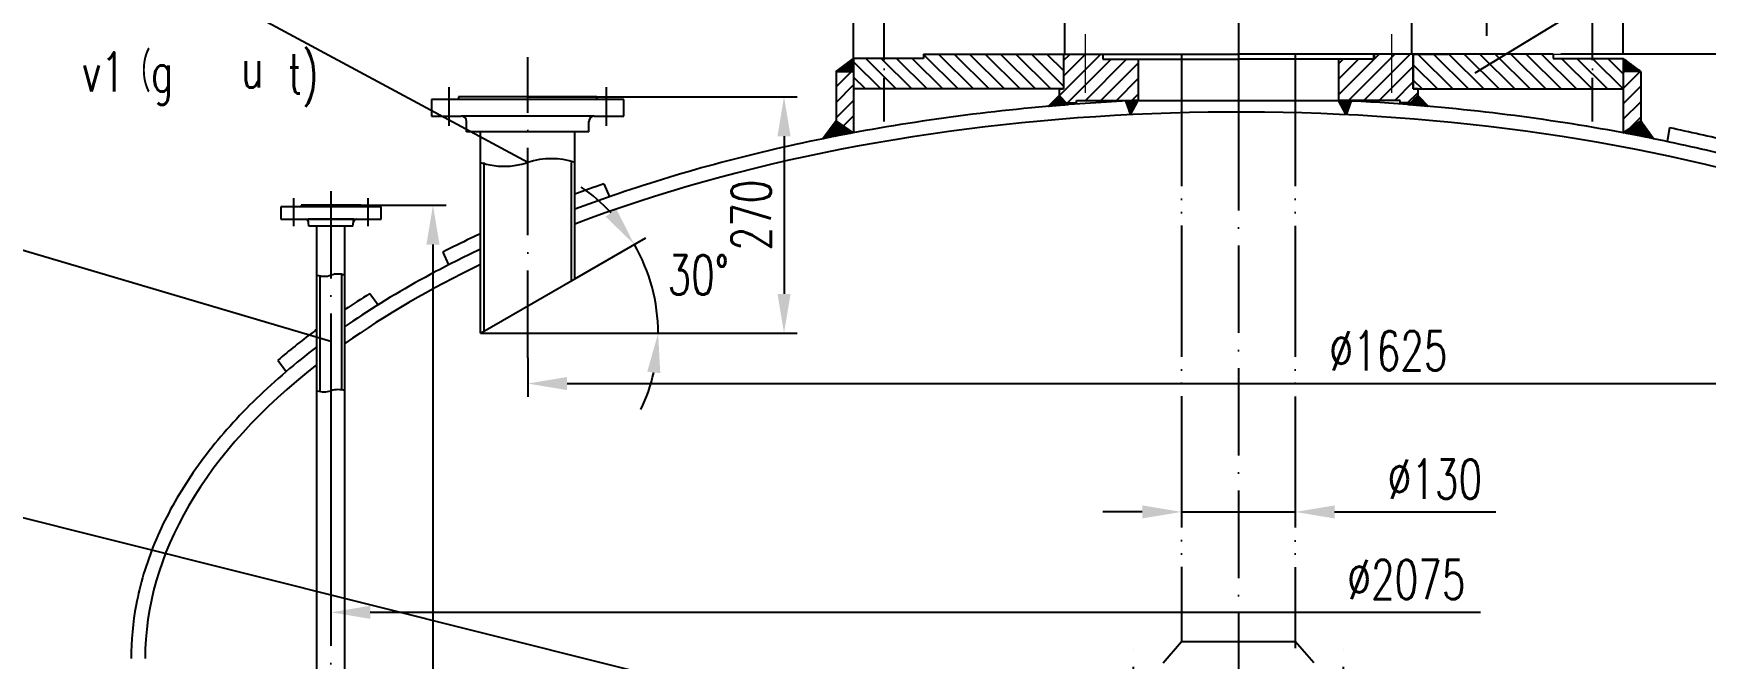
# Model space of a CAD drawing. Header units: millimetres. Extents: x 77471 to 131840, y -11230 to 75240.
# Drawn here: x 79590 to 81502, y 2218 to 2933 of the extents above; entities that cross this region are included whole.
import ezdxf
from ezdxf.enums import TextEntityAlignment as Align

# ---------------------------------------------------------------- set-up
doc = ezdxf.new("R2010")
doc.units = ezdxf.units.MM
doc.header["$LTSCALE"] = 10
doc.header["$MEASUREMENT"] = 0
doc.linetypes.add('DASHDOT-S', pattern=[14, 10, -2, 0, -2])
doc.linetypes.add('DIVIDE-M', pattern=[39, 30, -3, 0, -3, 0, -3])
doc.layers.add('21', color=7, linetype='Continuous', lineweight=15)
for name, color, linetype in [('3', 3, 'Continuous'), ('cdr_dim', 7, 'Continuous'), ('cdr_dwg1', 4, 'Continuous'), ('cdr_dwg3', 1, 'DASHDOT-S'), ('cdr_text', 7, 'Continuous')]:
    doc.layers.add(name, color=color, linetype=linetype)
doc.styles.add('HZ', font='ROMANS.shx', dxfattribs={"width": 0.7, "height": 45, "bigfont": 'HZ.shx'})
doc.styles.get("Standard").update_dxf_attribs({"font": 'ROMANS.shx', "width": 0.7, "height": 30, "bigfont": 'HZ.shx'})
doc.dimstyles.new('ISO-25', dxfattribs={"dimtxt": 2.5, "dimasz": 2.5, "dimexe": 1.25, "dimexo": 0.625, "dimtad": 1, "dimtxsty": 'Standard', "dimcen": 2.5, "dimadec": 0, "dimazin": 0, "dimtfac": 1, "dimtmove": 0, "dimatfit": 3, "dimfxl": 0, "dimarcsym": 0})
pattern_1 = [(45, (82701.48693, -1934.58716), (-0.0883883476, 0.0883883476), []), (135, (82701.48693, -1934.58716), (-0.0883883476, -0.0883883476), [])]
pattern_2 = [(135, (79233.49806, -1934.58716), (0.0883883476, 0.0883883476), []), (45, (79233.49806, -1934.58716), (0.0883883476, -0.0883883476), [])]
pattern_3 = [(45, (82701.487, -1934.587), (-8.838835, 8.838835), [])]

# ---------------------------------------------------------------- blocks, each defined once
blk = doc.blocks.new('*D1007')
at = {"layer": 'cdr_dim', "color": 0, "linetype": 'Continuous', "lineweight": -2}
for p, q in [((79930, 2736.6), (80061.6, 2736.6)), ((80046.6, 2691.6), (80046.6, 371.8)), ((79930, 326.8), (80061.6, 326.8))]:
    blk.add_line(p, q, dxfattribs=at)
at = {"layer": 'cdr_dim', "color": 0, "linetype": 'Continuous'}
for points in [[(80039.1, 2691.6), (80054.1, 2691.6), (80046.6, 2736.6)], [(80039.1, 371.8), (80054.1, 371.8), (80046.6, 326.8)]]:
    blk.add_solid(points, dxfattribs=at)
at = {"layer": 'Defpoints', "color": 0, "linetype": 'Continuous'}
for p in [(79930, 2736.6), (79930, 326.8), (80046.6, 326.8)]:
    blk.add_point(p, dxfattribs=at)
at = {"layer": 'cdr_dim', "color": 0, "linetype": 'Continuous', "insert": (80009.1, 1490.4), "char_height": 45, "attachment_point": 5, "rotation": 90, "style": 'HZ'}
blk.add_mtext('2410', dxfattribs=at)
blk = doc.blocks.new('*D1015')
at = {"layer": 'cdr_dim', "color": 0, "linetype": 'Continuous', "lineweight": -2}
for p, q in [((79930, 2524.4), (79930, 2256)), ((79975, 2271), (81244.3, 2271))]:
    blk.add_line(p, q, dxfattribs=at)
at = {"layer": 'cdr_dim', "color": 0, "linetype": 'Continuous'}
blk.add_solid([(79975, 2278.5), (79975, 2263.5), (79930, 2271)], dxfattribs=at)
at = {"layer": 'Defpoints', "color": 0, "linetype": 'Continuous'}
for p in [(79930, 2524.4), (81475.4, 2383.8), (81475.4, 2271)]:
    blk.add_point(p, dxfattribs=at)
at = {"layer": 'cdr_dim', "color": 0, "linetype": 'Continuous', "insert": (81159.6, 2308.5), "char_height": 45, "attachment_point": 5, "style": 'HZ'}
blk.add_mtext('%%c2075', dxfattribs=at)
blk = doc.blocks.new('*D1016')
at = {"layer": 'cdr_dim', "color": 0, "linetype": 'Continuous', "lineweight": -2}
for p, q in [((81780, 2597.5), (81780, 2517.6)), ((80155, 2562), (80155, 2517.6)), ((80200, 2532.6), (81735, 2532.6))]:
    blk.add_line(p, q, dxfattribs=at)
at = {"layer": 'cdr_dim', "color": 0, "linetype": 'Continuous'}
for points in [[(80200, 2540.1), (80200, 2525.1), (80155, 2532.6)], [(81735, 2540.1), (81735, 2525.1), (81780, 2532.6)]]:
    blk.add_solid(points, dxfattribs=at)
at = {"layer": 'Defpoints', "color": 0, "linetype": 'Continuous'}
for p in [(81780, 2597.5), (80155, 2562), (81780, 2532.6)]:
    blk.add_point(p, dxfattribs=at)
at = {"layer": 'cdr_dim', "color": 0, "linetype": 'Continuous', "insert": (81139.1, 2570.1), "char_height": 45, "attachment_point": 5, "style": 'HZ'}
blk.add_mtext('%%c1625', dxfattribs=at)
blk = doc.blocks.new('*D1017')
at = {"layer": 'cdr_dim', "color": 0, "linetype": 'Continuous', "lineweight": -2}
for p, q in [((80155, 2860.5), (80463, 2860.5)), ((80448, 2815.5), (80448, 2635.1)), ((80152.1, 2590.1), (80463, 2590.1))]:
    blk.add_line(p, q, dxfattribs=at)
at = {"layer": 'cdr_dim', "color": 0, "linetype": 'Continuous'}
for points in [[(80440.5, 2815.5), (80455.5, 2815.5), (80448, 2860.5)], [(80440.5, 2635.1), (80455.5, 2635.1), (80448, 2590.1)]]:
    blk.add_solid(points, dxfattribs=at)
at = {"layer": 'Defpoints', "color": 0, "linetype": 'Continuous'}
for p in [(80155, 2860.5), (80152.1, 2590.1), (80448, 2590.1)]:
    blk.add_point(p, dxfattribs=at)
at = {"layer": 'cdr_dim', "color": 0, "linetype": 'Continuous', "insert": (80410.5, 2725.3), "char_height": 45, "attachment_point": 5, "rotation": 90, "style": 'HZ'}
blk.add_mtext('270', dxfattribs=at)
blk = doc.blocks.new('*D1018')
at = {"layer": 'cdr_dim', "color": 0, "linetype": 'Continuous', "lineweight": -2}
for p, q in [((80209, 2652.4), (80289.9, 2699.1)), ((80203.2, 2590.1), (80319.1, 2590.1))]:
    blk.add_line(p, q, dxfattribs=at)
for start, end in [(42.7221, 55.4442), (360, 30), (334.5558, 347.2779)]:
    blk.add_arc((80101, 2590.1), 203.1, start, end, dxfattribs=at)
at = {"layer": 'cdr_dim', "color": 0, "linetype": 'Continuous'}
for points in [[(80256.2, 2732.3), (80244.1, 2723.4), (80276.9, 2691.6)], [(80291.6, 2546.2), (80306.5, 2544.5), (80304.1, 2590.1)]]:
    blk.add_solid(points, dxfattribs=at)
at = {"layer": 'Defpoints', "color": 0, "linetype": 'Continuous'}
for p in [(80209, 2652.4), (80301, 2625.3), (80101, 2590.1), (80101, 2590.1), (80203.2, 2590.1)]:
    blk.add_point(p, dxfattribs=at)
at = {"layer": 'cdr_dim', "color": 0, "linetype": 'Continuous', "insert": (80349.9, 2656.8), "char_height": 45, "attachment_point": 5, "style": 'HZ'}
blk.add_mtext('30°', dxfattribs=at)
blk = doc.blocks.new('*D1021')
at = {"layer": 'cdr_dim', "color": 0, "linetype": 'Continuous', "lineweight": -2}
for p, q in [((81308, 4259.4), (82653.3, 4259.4)), ((82638.3, 2954.5), (82638.3, 4214.4)), ((81336.3, 2909.5), (82653.3, 2909.5))]:
    blk.add_line(p, q, dxfattribs=at)
at = {"layer": 'cdr_dim', "color": 0, "linetype": 'Continuous'}
for points in [[(82630.8, 4214.4), (82645.8, 4214.4), (82638.3, 4259.4)], [(82630.8, 2954.5), (82645.8, 2954.5), (82638.3, 2909.5)]]:
    blk.add_solid(points, dxfattribs=at)
at = {"layer": 'Defpoints', "color": 0, "linetype": 'Continuous'}
for p in [(81308, 4259.4), (82638.3, 4259.4), (81336.3, 2909.5)]:
    blk.add_point(p, dxfattribs=at)
at = {"layer": 'cdr_dim', "color": 0, "linetype": 'Continuous', "insert": (82600.8, 3584.5), "char_height": 45, "attachment_point": 5, "rotation": 90, "style": 'HZ'}
blk.add_mtext('1300', dxfattribs=at)
blk = doc.blocks.new('*D1022')
at = {"layer": 'cdr_dim', "color": 0, "linetype": 'Continuous', "lineweight": -2}
for p, q in [((81464, 5576.4), (82879.5, 5576.4)), ((82864.5, 2954.5), (82864.5, 5531.4)), ((81938.9, 2909.5), (82879.5, 2909.5))]:
    blk.add_line(p, q, dxfattribs=at)
at = {"layer": 'cdr_dim', "color": 0, "linetype": 'Continuous'}
for points in [[(82857, 5531.4), (82872, 5531.4), (82864.5, 5576.4)], [(82857, 2954.5), (82872, 2954.5), (82864.5, 2909.5)]]:
    blk.add_solid(points, dxfattribs=at)
at = {"layer": 'Defpoints', "color": 0, "linetype": 'Continuous'}
for p in [(81464, 5576.4), (82864.5, 5576.4), (81938.9, 2909.5)]:
    blk.add_point(p, dxfattribs=at)
at = {"layer": 'cdr_dim', "color": 0, "linetype": 'Continuous', "insert": (82823.9, 4243), "char_height": 45, "attachment_point": 5, "rotation": 90, "style": 'HZ'}
blk.add_mtext('{\\fￋￎￌﾣﾤ|b0|i0|c134|p33;（}2550{\\fￋￎￌﾣﾤ|b0|i0|c134|p33;）}', dxfattribs=at)
blk = doc.blocks.new('*D1023')
at = {"layer": 'cdr_dim', "color": 0, "linetype": 'Continuous', "lineweight": -2}
for p, q in [((80902.5, 2426.3), (80902.5, 2370.8)), ((81032.5, 2426.3), (81032.5, 2370.8)), ((80857.5, 2385.8), (80812.5, 2385.8)), ((80902.5, 2385.8), (81032.5, 2385.8)), ((81077.5, 2385.8), (81262, 2385.8))]:
    blk.add_line(p, q, dxfattribs=at)
at = {"layer": 'cdr_dim', "color": 0, "linetype": 'Continuous'}
for points in [[(80857.5, 2393.3), (80857.5, 2378.3), (80902.5, 2385.8)], [(81077.5, 2393.3), (81077.5, 2378.3), (81032.5, 2385.8)]]:
    blk.add_solid(points, dxfattribs=at)
at = {"layer": 'Defpoints', "color": 0, "linetype": 'Continuous'}
for p in [(80902.5, 2426.3), (81032.5, 2426.3), (81032.5, 2385.8)]:
    blk.add_point(p, dxfattribs=at)
at = {"layer": 'cdr_dim', "color": 0, "linetype": 'Continuous', "insert": (81192.2, 2423.3), "char_height": 45, "attachment_point": 5, "style": 'HZ'}
blk.add_mtext('\\A1;∅130', dxfattribs=at)
blk = doc.blocks.new('*D1028')
at = {"layer": 'cdr_dim', "color": 0, "linetype": 'Continuous', "lineweight": -2}
for p, q in [((81145.1, 5576.4), (78388.5, 5576.4)), ((78403.5, 5531.4), (78403.5, -3160.9)), ((80967.5, -3205.9), (78388.5, -3205.9))]:
    blk.add_line(p, q, dxfattribs=at)
at = {"layer": 'cdr_dim', "color": 0, "linetype": 'Continuous'}
for points in [[(78396, 5531.4), (78411, 5531.4), (78403.5, 5576.4)], [(78396, -3160.9), (78411, -3160.9), (78403.5, -3205.9)]]:
    blk.add_solid(points, dxfattribs=at)
at = {"layer": 'Defpoints', "color": 0, "linetype": 'Continuous'}
for p in [(81145.1, 5576.4), (78403.5, -3205.9), (80967.5, -3205.9)]:
    blk.add_point(p, dxfattribs=at)
at = {"layer": 'cdr_dim', "color": 0, "linetype": 'Continuous', "insert": (78366, 1185.3), "char_height": 45, "attachment_point": 5, "rotation": 90, "style": 'HZ'}
blk.add_mtext('~8665', dxfattribs=at)

msp = doc.modelspace()

# ---------------------------------------------------------------- hatches: boundary and pattern name
at = {"layer": 'cdr_dim', "linetype": 'Continuous'}
h = msp.add_hatch(dxfattribs=at)
h.set_pattern_fill('ANSI31', color=256, scale=100, angle=90, style=0)
h.set_pattern_definition([(135, (41655.162, -5744.552), (-8.8388348, -8.8388348), [])])
h.paths.add_polyline_path([(80562.4925, 2904.4796), (80527.4925, 2904.4796), (80527.4925, 2869.4796), (80562.4925, 2869.4796)])
h.paths.add_polyline_path([(80767.4925, 2909.4781), (80607.4925, 2909.4796), (80607.4925, 2904.4796), (80562.4925, 2904.4796), (80562.4925, 2869.4796), (80767.4925, 2869.4796)])
h.paths.add_polyline_path([(81167.4925, 2909.4796), (81167.4925, 2869.4796), (81172.4925, 2869.4796), (81372.4925, 2869.4796), (81372.4925, 2904.4796), (81327.4925, 2904.4796), (81327.4925, 2909.4796)])
h.paths.add_polyline_path([(81407.4925, 2904.4796), (81372.4925, 2904.4796), (81372.4925, 2869.4796), (81407.4925, 2869.4796)])
h = msp.add_hatch(dxfattribs=at)
h.set_pattern_fill('ANSI31', color=256, scale=100, style=0)
h.set_pattern_definition(pattern_3)
edge = h.paths.add_edge_path()
edge.add_line((80852.9925, 2903.4796), (80812.4925, 2903.4796))
edge.add_line((80812.4925, 2903.4796), (80812.4925, 2909.4777))
edge.add_line((80812.4925, 2909.4777), (80767.4925, 2909.4781))
edge.add_line((80767.4925, 2909.4781), (80767.4925, 2869.4796))
edge.add_line((80767.4925, 2869.4796), (80762.4925, 2869.4796))
edge.add_line((80762.4925, 2869.4796), (80762.4925, 2862.2167))
edge.add_line((80762.4925, 2862.2167), (80770.9, 2853.4796))
edge.add_line((80770.9, 2853.4796), (80782.4925, 2853.4796))
edge.add_line((80782.4925, 2853.4796), (80782.4925, 2856.4796))
edge.add_line((80782.4925, 2856.4796), (80852.492, 2856.4796))
edge.add_spline(control_points=[(80772.7731, 2851.533), (80799.2336, 2853.6056), (80825.8245, 2855.2555), (80852.4925, 2856.4796)], knot_values=[4.803929917, 4.803929917, 4.803929917, 4.803929917, 4.867789623, 4.867789623, 4.867789623, 4.867789623], degree=3, periodic=0)
edge.add_line((80852.4925, 2856.4796), (80852.9925, 2856.4796))
edge.add_line((80852.9925, 2856.4796), (80852.9925, 2903.4796))
h.paths.add_polyline_path([(81122.4925, 2909.4796), (81122.4925, 2903.4796), (81081.9925, 2903.4796), (81081.9925, 2856.4796), (81152.4925, 2856.4796), (81152.4925, 2853.4796), (81164.085, 2853.4796), (81172.4925, 2862.2167), (81172.4925, 2869.4796), (81167.4925, 2869.4796), (81167.4925, 2909.4796)])
h = msp.add_hatch(dxfattribs=at)
h.set_pattern_fill('ANSI37', color=256, style=0)
h.set_pattern_definition(pattern_1)
h.paths.add_polyline_path([(80527.4925, 2904.4796), (80507.4925, 2889.4796), (80527.4925, 2889.4796)])
h = msp.add_hatch(dxfattribs=at)
h.set_pattern_fill('ANSI31', color=256, scale=100, style=0)
h.set_pattern_definition(pattern_3)
h.paths.add_polyline_path([(80527.4925, 2889.4796), (80507.4925, 2889.4796), (80507.4925, 2833.0877), (80527.4925, 2819.3916)])
h.paths.add_polyline_path([(81427.4925, 2889.4796), (81407.4925, 2889.4796), (81407.4925, 2819.3916), (81427.4925, 2833.0877)])
h = msp.add_hatch(dxfattribs=at)
h.set_pattern_fill('ANSI37', color=256, style=0)
h.set_pattern_definition(pattern_1)
h.paths.add_polyline_path([(81407.4925, 2904.4796), (81407.4925, 2889.4796), (81427.4925, 2889.4796)])
h = msp.add_hatch(dxfattribs=at)
h.set_pattern_fill('ANSI37', color=256, style=0)
h.set_pattern_definition(pattern_2)
edge = h.paths.add_edge_path()
edge.add_line((80762.4925, 2862.2167), (80772.7731, 2851.5331))
edge.add_spline(control_points=[(80772.7731, 2851.5331), (80771.5917, 2851.4405), (80770.4107, 2851.3471), (80762.9549, 2850.7522), (80756.6875, 2850.2277), (80750.4283, 2849.6795)], knot_values=[4.538986689, 4.538986689, 4.538986689, 4.538986689, 4.541837735, 4.541837735, 4.556988318, 4.556988318, 4.556988318, 4.556988318], degree=3, periodic=0)
edge.add_line((80750.4283, 2849.6795), (80762.4925, 2862.2167))
h = msp.add_hatch(dxfattribs=at)
h.set_pattern_fill('ANSI37', color=256, style=0)
h.set_pattern_definition(pattern_2)
edge = h.paths.add_edge_path()
edge.add_spline(control_points=[(80838.4105, 2855.7932), (80843.1019, 2856.0352), (80847.796, 2856.264), (80852.4925, 2856.4796)], knot_values=[4.609601764, 4.609601764, 4.609601764, 4.609601764, 4.620848037, 4.620848037, 4.620848037, 4.620848037], degree=3, periodic=0)
edge.add_line((80852.4925, 2856.4796), (80852.9925, 2856.4796))
edge.add_line((80852.9925, 2856.4796), (80844.2375, 2840.0677))
edge.add_line((80844.2375, 2840.0677), (80838.4105, 2855.7932))
h = msp.add_hatch(dxfattribs=at)
h.set_pattern_fill('ANSI37', color=256, style=0)
h.set_pattern_definition(pattern_1)
edge = h.paths.add_edge_path()
edge.add_spline(control_points=[(81096.5745, 2855.7932), (81091.883, 2856.0352), (81087.189, 2856.264), (81082.4925, 2856.4796)], knot_values=[4.609601764, 4.609601764, 4.609601764, 4.609601764, 4.620848037, 4.620848037, 4.620848037, 4.620848037], degree=3, periodic=0)
edge.add_line((81082.4925, 2856.4796), (81081.9925, 2856.4796))
edge.add_line((81081.9925, 2856.4796), (81090.7474, 2840.0677))
edge.add_line((81090.7474, 2840.0677), (81096.5745, 2855.7932))
h = msp.add_hatch(dxfattribs=at)
h.set_pattern_fill('ANSI37', color=256, style=0)
h.set_pattern_definition(pattern_1)
edge = h.paths.add_edge_path()
edge.add_spline(control_points=[(81162.2119, 2851.5331), (81163.3932, 2851.4405), (81164.5743, 2851.3471), (81172.03, 2850.7522), (81178.2975, 2850.2277), (81184.5567, 2849.6795)], knot_values=[4.538986689, 4.538986689, 4.538986689, 4.538986689, 4.541837735, 4.541837735, 4.556988318, 4.556988318, 4.556988318, 4.556988318], degree=3, periodic=0)
edge.add_line((81184.5567, 2849.6795), (81172.4925, 2862.2167))
edge.add_line((81172.4925, 2862.2167), (81162.2119, 2851.5331))
h = msp.add_hatch(dxfattribs=at)
h.set_pattern_fill('ANSI37', color=256, scale=10, style=0)
h.set_pattern_definition([(135, (79233.498, -1934.5872), (0.88388348, 0.88388348), []), (45, (79233.498, -1934.5872), (0.88388348, -0.88388348), [])])
edge = h.paths.add_edge_path()
edge.add_line((80507.4925, 2833.0877), (80527.4925, 2819.3916))
edge.add_spline(control_points=[(80527.4925, 2819.3916), (80519.9776, 2817.9894), (80512.4891, 2816.5511), (80500.8595, 2814.2535), (80496.6994, 2813.4187), (80492.5482, 2812.5728)], knot_values=[4.325402188, 4.325402188, 4.325402188, 4.325402188, 4.344511731, 4.344511731, 4.355189313, 4.355189313, 4.355189313, 4.355189313], degree=3, periodic=0)
edge.add_line((80492.5482, 2812.5728), (80507.4925, 2833.0877))
h = msp.add_hatch(dxfattribs=at)
h.set_pattern_fill('ANSI37', color=256, scale=10, style=0)
h.set_pattern_definition([(45, (82701.4869, -1934.5872), (-0.88388348, 0.88388348), []), (135, (82701.4869, -1934.5872), (-0.88388348, -0.88388348), [])])
edge = h.paths.add_edge_path()
edge.add_line((81427.4925, 2833.0877), (81407.4925, 2819.3916))
edge.add_spline(control_points=[(81407.4925, 2819.3916), (81415.0074, 2817.9894), (81422.4959, 2816.5511), (81434.1255, 2814.2535), (81438.2856, 2813.4187), (81442.4368, 2812.5728)], knot_values=[4.325402188, 4.325402188, 4.325402188, 4.325402188, 4.344511731, 4.344511731, 4.355189313, 4.355189313, 4.355189313, 4.355189313], degree=3, periodic=0)
edge.add_line((81442.4368, 2812.5728), (81427.4925, 2833.0877))

# ---------------------------------------------------------------- linework, layer by layer
at = {"color": 3, "linetype": 'DIVIDE-M', "ltscale": 0.5}
for p, q in [((80527.4926, 2904.4796), (80527.4926, 2947.4824)), ((80768.9926, 2909.481), (80768.9926, 2947.4767)), ((81165.9926, 2909.4796), (81165.9926, 2947.4767)), ((81407.4926, 2909.4767), (81407.4926, 2947.4824)), ((80902.4925, 2908.4824), (80902.4925, 2237.7864)), ((81032.4925, 2908.3253), (81032.4925, 2229.9983)), ((80881.5937, 2213.1134), (80902.4925, 2237.7864)), ((80902.4925, 2237.7864), (81032.4925, 2237.7864)), ((81053.8544, 2213.1134), (81032.4925, 2237.7864))]:
    msp.add_line(p, q, dxfattribs=at)
at = {"lineweight": 35}
msp.add_line((81122.4925, 2909.4796), (81122.4925, 2903.4796), dxfattribs=at)
at = {"layer": '21'}
for p, q in [((81327.4926, 2909.4824), (81407.4926, 2909.4824)), ((81327.4926, 2909.4824), (81407.4926, 2909.4824)), ((81327.4926, 2909.4824), (81407.4926, 2909.4824)), ((81327.4926, 2909.3253), (81407.4926, 2909.3253)), ((81327.4926, 2909.3253), (81407.4926, 2909.3253)), ((81327.4926, 2909.3253), (81407.4926, 2909.3253)), ((81327.4926, 2909.3253), (81407.4926, 2909.3253))]:
    msp.add_line(p, q, dxfattribs=at)
at = {"layer": '3', "color": 1, "lineweight": 15, "ltscale": 8}
for p, q in [((80792.4925, 2932.3479), (80792.4925, 2865.2479)), ((81142.4925, 2932.3479), (81142.4925, 2865.2479))]:
    msp.add_line(p, q, dxfattribs=at)
at = {"layer": 'cdr_dim', "linetype": 'Continuous'}
for p, q in [((83033.7915, 3980.1831), (81237.9274, 2887.7296)), ((80100.9925, 2590.0723), (80203.198, 2590.0723))]:
    msp.add_line(p, q, dxfattribs=at)
at = {"layer": 'cdr_dim'}
for p, q in [((80154.9925, 2785.4563), (78805.2338, 3512.1432)), ((79929.7893, 2580.752), (78805.2338, 2912.6889)), ((80861.2425, 2057.5442), (78805.2338, 2572.4888))]:
    msp.add_line(p, q, dxfattribs=at)
at = {"layer": 'cdr_dwg1', "linetype": 'Continuous'}
for p, q in [((80607.4925, 2909.4796), (80607.4925, 2904.4796)), ((80607.4925, 2909.4796), (80967.4925, 2909.4763)), ((80767.4925, 2909.4796), (80767.4925, 2869.4796)), ((80812.4925, 2909.4796), (80812.4925, 2903.4796)), ((81327.4925, 2909.4796), (80967.4925, 2909.4796)), ((81207.4925, 2909.4796), (80967.4925, 2909.4796)), ((81122.4925, 2909.4796), (81122.4925, 2903.4796)), ((81167.4925, 2909.4796), (81167.4925, 2869.4796)), ((81167.4925, 2909.4796), (81207.4925, 2909.4796)), ((81167.4925, 2869.4796), (81167.4925, 2909.4796)), ((81327.4925, 2909.4796), (81327.4925, 2904.4796)), ((80507.4925, 2889.4796), (80527.4925, 2904.4796)), ((80507.4925, 2889.4796), (80507.4925, 2833.0877)), ((80507.4925, 2889.4796), (80527.4925, 2889.4796)), ((80527.4925, 2904.4796), (80527.4925, 2819.3916)), ((80607.4925, 2904.4796), (80527.4925, 2904.4796)), ((80812.4925, 2903.4796), (80967.4925, 2903.4796)), ((80852.9925, 2903.4796), (80852.9925, 2856.4796)), ((81122.4925, 2903.4796), (80967.4925, 2903.4796)), ((81081.9925, 2903.4796), (81081.9925, 2856.4796)), ((81081.9925, 2903.4796), (81081.9925, 2856.4796)), ((81327.4925, 2904.4796), (81407.4925, 2904.4796)), ((81407.4925, 2904.4796), (81407.4925, 2819.3916)), ((81427.4925, 2889.4796), (81407.4925, 2904.4796)), ((81427.4925, 2889.4796), (81407.4925, 2889.4796)), ((81427.4925, 2889.4796), (81427.4925, 2833.0877)), ((80767.4925, 2869.4796), (80527.4925, 2869.4796)), ((80762.4925, 2869.4796), (80767.4925, 2869.4796)), ((80762.4925, 2869.4796), (80762.4925, 2862.2167)), ((81172.4925, 2869.4796), (81167.4925, 2869.4796)), ((81167.4925, 2869.4796), (81407.4925, 2869.4796)), ((81172.4925, 2869.4796), (81167.4925, 2869.4796)), ((81172.4925, 2869.4796), (81172.4925, 2862.2167)), ((81172.4925, 2869.4796), (81172.4925, 2862.2167)), ((80044.9925, 2857.4563), (80044.9925, 2838.4563)), ((80264.9925, 2857.4563), (80044.9925, 2857.4563)), ((80075.9925, 2860.4563), (80075.9925, 2857.4563)), ((80233.9925, 2860.4563), (80075.9925, 2860.4563)), ((80233.9925, 2857.4563), (80233.9925, 2860.4563)), ((80264.9925, 2838.4563), (80264.9925, 2857.4563)), ((80762.4925, 2862.2167), (80750.1127, 2849.3516)), ((80762.4925, 2862.2167), (80750.1127, 2849.3516)), ((80762.4925, 2862.2167), (80772.9726, 2851.3258)), ((80762.4925, 2862.2167), (80772.9726, 2851.3258)), ((80762.4925, 2862.2167), (80772.9726, 2851.3258)), ((80770.9, 2853.4796), (80782.4925, 2853.4796)), ((80782.4925, 2856.4796), (80967.4925, 2856.4796)), ((80782.4925, 2853.4796), (80782.4925, 2856.4796)), ((80838.4105, 2855.7932), (80844.2375, 2840.0677)), ((80844.2375, 2840.0677), (80852.9925, 2856.4796)), ((80852.4925, 2856.4796), (81082.4925, 2856.4796)), ((81152.4925, 2856.4796), (81081.9925, 2856.4796)), ((81090.7474, 2840.0677), (81081.9925, 2856.4796)), ((81096.5745, 2855.7932), (81090.7474, 2840.0677)), ((81152.4925, 2853.4796), (81152.4925, 2856.4796)), ((81152.4925, 2853.4796), (81152.4925, 2856.4796)), ((81164.085, 2853.4796), (81152.4925, 2853.4796)), ((81164.085, 2853.4796), (81152.4925, 2853.4796)), ((81172.4925, 2862.2167), (81162.0124, 2851.3258)), ((81172.4925, 2862.2167), (81162.0124, 2851.3258)), ((81172.4925, 2862.2167), (81184.8723, 2849.3516)), ((80044.9925, 2838.4563), (80078.9925, 2838.4563)), ((80154.9925, 2838.4563), (80078.9925, 2838.4563)), ((80084.9925, 2820.4563), (80084.9925, 2832.4563)), ((80230.9925, 2838.4563), (80154.9925, 2838.4563)), ((80224.9925, 2820.4563), (80224.9925, 2832.4563)), ((80230.9925, 2838.4563), (80264.9925, 2838.4563)), ((80507.4925, 2833.0877), (80492.5482, 2812.5728)), ((80527.4925, 2819.3916), (80507.4925, 2833.0877)), ((81407.4925, 2819.3916), (81427.4925, 2833.0877)), ((81427.4925, 2833.0877), (81442.4368, 2812.5728)), ((80224.9925, 2820.4563), (80084.9925, 2820.4563)), ((80100.9925, 2590.0723), (80100.9925, 2820.4563)), ((80208.9925, 2652.4261), (80208.9925, 2820.4563)), ((81460.5446, 2825.1559), (81457.7682, 2809.3986)), ((80104.9925, 2592.3817), (80104.9925, 2785.4563)), ((80204.9925, 2650.1167), (80204.9925, 2785.4563)), ((80242.1444, 2761.0528), (80248.4178, 2746.2954)), ((79987.4925, 2734.5571), (79872.4925, 2734.5571)), ((79872.4925, 2734.5571), (79872.4925, 2720.5571)), ((79963.9925, 2736.5571), (79895.9925, 2736.5571)), ((79895.9925, 2736.5571), (79895.9925, 2734.5571)), ((79963.9925, 2734.5571), (79963.9925, 2736.5571)), ((79987.4925, 2720.5571), (79987.4925, 2734.5571)), ((79872.4925, 2720.5571), (79987.4925, 2720.5571)), ((79955.9925, 2720.5571), (79903.9925, 2720.5571)), ((79904.8333, 2712.5571), (79903.9925, 2720.5571)), ((79955.1517, 2712.5571), (79955.9925, 2720.5571)), ((79955.1517, 2712.5571), (79904.8333, 2712.5571)), ((79945.9925, 2712.5571), (79913.9925, 2712.5571)), ((79913.9925, 2032.1134), (79913.9925, 2712.5571)), ((79945.9925, 2032.1134), (79945.9925, 2712.5571)), ((80058.0184, 2682.9655), (80064.2941, 2668.2024)), ((79917.4925, 2523.5305), (79917.4925, 2656.5571)), ((79942.4925, 2525.2975), (79942.4925, 2656.5571)), ((80100.9925, 2590.0723), (80208.9925, 2652.4261)), ((79974.5732, 2635.7626), (79984.0123, 2622.7933)), ((79869.367, 2559.3971), (79878.8094, 2546.4233))]:
    msp.add_line(p, q, dxfattribs=at)
for centre, radius, start, end in [((80078.9925, 2832.4563), 6, 0, 90), ((80230.9925, 2832.4563), 6, 90, 180), ((79900.3909, 2716.5571), 4, 6, 90), ((79959.5941, 2716.5571), 4, 90, 174)]:
    msp.add_arc(centre, radius, start, end, dxfattribs=at)
for start_param, end_param in [(3.141592654, 5.364417461), (5.478308457, 5.668925008), (5.714853475, 6.283185307)]:
    msp.add_ellipse((80967.4925, 2218.1134), major_axis=(-1250, 0), ratio=0.5, start_param=start_param, end_param=end_param, dxfattribs=at)
for points, knots in [([(80852.9925, 2856.5025), (80820.5467, 2855.0197), (80788.2144, 2852.9067), (80711.0131, 2846.3269), (80666.3477, 2841.2546), (80578.3653, 2828.7064), (80535.0485, 2821.2307), (80450.2689, 2803.9599), (80408.8063, 2794.165), (80328.2184, 2772.3653), (80289.0932, 2760.3605), (80237.0349, 2742.3633), (80222.9073, 2737.2597), (80208.9925, 2732.0105)], [4.8035308204, 4.8035308204, 4.8035308204, 4.8035308204, 4.8812235215, 4.8812235215, 4.9902522717, 4.9902522717, 5.099281022, 5.099281022, 5.2083097722, 5.2083097722, 5.3173385224, 5.3173385224, 5.3587460861, 5.3587460861, 5.3587460861, 5.3587460861]), ([(81526.6035, 2793.5952), (81494.9977, 2801.4303), (81462.7451, 2808.5991), (81387.3895, 2823.4871), (81343.9193, 2830.7328), (81255.6801, 2842.8142), (81210.9114, 2847.6498), (81137.9603, 2853.4708), (81110.0187, 2855.2217), (81081.9925, 2856.5025)], [4.2520978472, 4.2520978472, 4.2520978472, 4.2520978472, 4.3360797705, 4.3360797705, 4.4451085207, 4.4451085207, 4.5541372709, 4.5541372709, 4.621247134, 4.621247134, 4.621247134, 4.621247134]), ([(81532.7952, 2808.5431), (81531.566, 2808.8494), (81530.3359, 2809.1547), (81506.5584, 2815.0316), (81483.6918, 2820.2666), (81460.5445, 2825.1559)], [4.2500392899, 4.2500392899, 4.2500392899, 4.2500392899, 4.25328236607, 4.25328236607, 4.31267882478, 4.31267882478, 4.31267882478, 4.31267882478]), ([(80100.9925, 2703.988), (80097.2883, 2702.2591), (80093.6038, 2700.5188), (80079.1237, 2693.5978), (80068.4815, 2688.3297), (80058.0184, 2682.9655)], [5.46339294075, 5.46339294075, 5.46339294075, 5.46339294075, 5.47526477476, 5.47526477476, 5.51030218397, 5.51030218397, 5.51030218397, 5.51030218397]), ([(80100.9925, 2686.3077), (80081.1915, 2676.9289), (80061.9832, 2667.2236), (80012.0863, 2640.3243), (79982.5638, 2622.5612), (79951.9818, 2601.9706), (79948.9751, 2599.9206), (79945.9925, 2597.8613)], [5.4707341352, 5.4707341352, 5.4707341352, 5.4707341352, 5.5353960228, 5.5353960228, 5.644424773, 5.644424773, 5.656417396, 5.656417396, 5.656417396, 5.656417396]), ([(79913.9925, 2594.6859), (79912.497, 2593.5834), (79911.008, 2592.4784), (79895.558, 2580.9358), (79882.164, 2570.2739), (79869.367, 2559.3971)], [5.687223921, 5.687223921, 5.687223921, 5.687223921, 5.69338553574, 5.69338553574, 5.75143601365, 5.75143601365, 5.75143601365, 5.75143601365]), ([(79913.9925, 2574.7059), (79901.6495, 2565.3384), (79889.7876, 2555.7977), (79854.9684, 2526.066), (79833.6367, 2505.3455), (79795.4966, 2462.7229), (79778.6881, 2440.8202), (79749.8438, 2396.0552), (79737.8085, 2373.1919), (79718.7342, 2326.7746), (79711.6967, 2303.2201), (79703.4149, 2259.117), (79701.4925, 2238.6155), (79701.4925, 2218.1134)], [5.7006345578, 5.7006345578, 5.7006345578, 5.7006345578, 5.7534535232, 5.7534535232, 5.8624822734, 5.8624822734, 5.9715110236, 5.9715110236, 6.0805397739, 6.0805397739, 6.1895685241, 6.1895685241, 6.2831853072, 6.2831853072, 6.2831853072, 6.2831853072])]:
    msp.add_open_spline(points, degree=3, knots=knots, dxfattribs=at)
for points in [[(80242.1444, 2761.0528), (80230.9719, 2757.1588), (80219.9194, 2753.1736), (80208.9925, 2749.0988)], [(79974.5732, 2635.7626), (79964.8348, 2629.678), (79955.3059, 2623.4982), (79945.9925, 2617.2262)]]:
    msp.add_open_spline(points, degree=3, dxfattribs=at)
at = {"layer": 'cdr_dwg3', "linetype": 'DASHDOT-S'}
for p, q in [((80967.4925, 4791.9292), (80967.4925, -3368.4334)), ((81250.9926, 4253.2727), (81250.9926, 2930.2432)), ((80154.9925, 2562.0498), (80154.9925, 2906.0343)), ((80064.9925, 2827.4563), (80064.9925, 2871.4563)), ((80244.9925, 2827.4563), (80244.9925, 2871.4563)), ((79887.4925, 2712.5571), (79887.4925, 2744.5571)), ((79929.9925, 2752.801), (79929.9925, 315.4002)), ((79929.9925, 2752.801), (79929.9925, 315.4002)), ((79972.4925, 2712.5571), (79972.4925, 2744.5571)), ((80847.4925, 2108.8189), (80847.4925, 2247.408)), ((81087.4925, 2108.8189), (81087.4925, 2247.408))]:
    msp.add_line(p, q, dxfattribs=at)
at = {"layer": 'cdr_dwg3', "linetype": 'DASHDOT-S', "ltscale": 0.5}
for p, q in [((80562.4925, 2832.2172), (80562.4925, 2949.7172)), ((80967.4925, 2947.315), (80967.4925, 2786.2107)), ((81372.4925, 2832.2172), (81372.4925, 2949.7172))]:
    msp.add_line(p, q, dxfattribs=at)
at = {"layer": 'cdr_text', "linetype": 'Continuous'}
for centre, radius, start, end in [((80127.9925, 2867.5292), 86.4, 251.7900431, 288.2099569), ((80181.9925, 2703.3834), 86.4, 71.7900431, 108.2099569), ((79937.9925, 2632.2392), 25.6, 71.7900431, 108.2099569), ((79921.9925, 2680.875), 25.6, 251.7900431, 288.2099569), ((79921.9925, 2548.7319), 25.6, 251.7900431, 288.2099569), ((79937.9925, 2500.0961), 25.6, 71.7900431, 108.2099569)]:
    msp.add_arc(centre, radius, start, end, dxfattribs=at)

# ---------------------------------------------------------------- texts
at = {"layer": 'cdr_dim', "linetype": 'Continuous', "style": 'HZ', "width": 0.7}
for s, p in [('v1（g', (79697.6382, 2866.488)), (' t)', (79887.5622, 2864.1681)), (' u', (79829.4021, 2871.1314))]:
    msp.add_text(s, height=45, dxfattribs=at).set_placement(p, align=Align.CENTER)

# ---------------------------------------------------------------- dimensions: what is measured, and where the dimension line sits
at = {"layer": 'cdr_dim', "linetype": 'Continuous'}
for base, p1, p2, text, picture, middle in [((78403.4829, -3205.8864), (81145.0925, 5576.4485), (80967.4925, -3205.8864), '~8665', '*D1028', (78365.9829, 1185.2811)), ((82864.5285, 5576.4485), (81938.919, 2909.4767), (81463.9925, 5576.4485), '{\\f宋体|b0|i0|c134|p33;（}2550{\\f宋体|b0|i0|c134|p33;）}', '*D1022', (82823.9035, 4242.9626)), ((82638.2689, 4259.4485), (81336.3456, 2909.4767), (81307.9925, 4259.4485), '1300', '*D1021', (82600.7689, 3584.4626))]:
    dim = msp.add_linear_dim(base=base, p1=p1, p2=p2, angle=90, text=text, dimstyle='ISO-25', override={"dimscale": 15, "dimtxt": 30, "dimasz": 3, "dimexe": 1, "dimexo": 0, "dimgap": 1, "dimrnd": 1, "dimtxsty": 'HZ', "dimatfit": 1, "dimtvp": 0.1}, dxfattribs=at)
    dim.commit()
    dim.dimension.update_dxf_attribs({"geometry": picture, "text_midpoint": middle})
dim = msp.add_linear_dim(base=(80448.0244, 2590.0723), p1=(80154.9925, 2860.4563), p2=(80152.0952, 2590.0723), angle=90, dimstyle='ISO-25', override={"dimscale": 15, "dimtxt": 30, "dimasz": 3, "dimexe": 1, "dimexo": 0, "dimgap": 1, "dimrnd": 1, "dimtxsty": 'HZ', "dimatfit": 1, "dimtvp": 0.1}, dxfattribs=at)
dim.commit()
dim.dimension.update_dxf_attribs({"geometry": '*D1017', "text_midpoint": (80410.5244, 2725.2643)})
dim = msp.add_angular_dim_2l(base=(80300.988, 2625.3369), line1=((80100.9925, 2590.0723), (80203.198, 2590.0723)), line2=((80100.9925, 2590.0723), (80208.9925, 2652.4261)), dimstyle='ISO-25', override={"dimscale": 15, "dimtxt": 30, "dimasz": 3, "dimexe": 1, "dimexo": 0, "dimgap": 1, "dimtad": 2, "dimtih": 1, "dimtoh": 1, "dimrnd": 1, "dimtxsty": 'HZ', "dimatfit": 1, "dimtvp": 0.1}, dxfattribs=at)
dim.commit()
dim.dimension.update_dxf_attribs({"geometry": '*D1018', "text_midpoint": (80349.9135, 2656.7705)})
dim = msp.add_linear_dim(base=(80046.59065, 326.77213), p1=(79929.99249, 2736.55712), p2=(79929.99249, 326.77213), angle=90, dimstyle='ISO-25', override={"dimscale": 15, "dimtxt": 30, "dimasz": 3, "dimexe": 1, "dimexo": 0, "dimgap": 1, "dimrnd": 1, "dimtxsty": 'HZ', "dimatfit": 1, "dimtvp": 0.1}, dxfattribs=at)
dim.commit()
dim.dimension.update_dxf_attribs({"geometry": '*D1007', "text_midpoint": (80046.59065, 1490.42437), "dimtype": 160})
for base, p1, p2, text, override, picture, middle in [((81779.9925, 2532.5914), (80154.9925, 2562.0498), (81779.9925, 2597.5016), '%%c<>', {"dimscale": 15, "dimtxt": 30, "dimasz": 3, "dimexe": 1, "dimexo": 0, "dimgap": 1, "dimrnd": 1, "dimtxsty": 'HZ', "dimatfit": 1, "dimtvp": 0.1}, '*D1016', (81139.055, 2532.5914)), ((81475.3793, 2270.9945), (79929.9925, 2524.414), (81475.3793, 2383.8261), '%%c2075', {"dimscale": 15, "dimtxt": 30, "dimasz": 3, "dimexe": 1, "dimexo": 0, "dimgap": 1, "dimrnd": 1, "dimtxsty": 'HZ', "dimse2": 1, "dimsd2": 1, "dimatfit": 1, "dimtvp": 0.1}, '*D1015', (81159.5545, 2270.9945))]:
    dim = msp.add_linear_dim(base=base, p1=p1, p2=p2, text=text, dimstyle='ISO-25', override=override, dxfattribs=at)
    dim.commit()
    dim.dimension.update_dxf_attribs({"geometry": picture, "text_midpoint": middle, "dimtype": 160})
dim = msp.add_linear_dim(base=(81032.4925, 2385.8253), p1=(80902.4925, 2426.3253), p2=(81032.4925, 2426.3253), text='\\A1;∅130', dimstyle='ISO-25', override={"dimscale": 15, "dimtxt": 30, "dimasz": 3, "dimexe": 1, "dimexo": 0, "dimgap": 1, "dimrnd": 1, "dimtxsty": 'HZ', "dimatfit": 1, "dimtvp": 0.1}, dxfattribs=at)
dim.commit()
dim.dimension.update_dxf_attribs({"geometry": '*D1023', "text_midpoint": (81192.2425, 2423.3253)})

doc.saveas('drawing.dxf')
